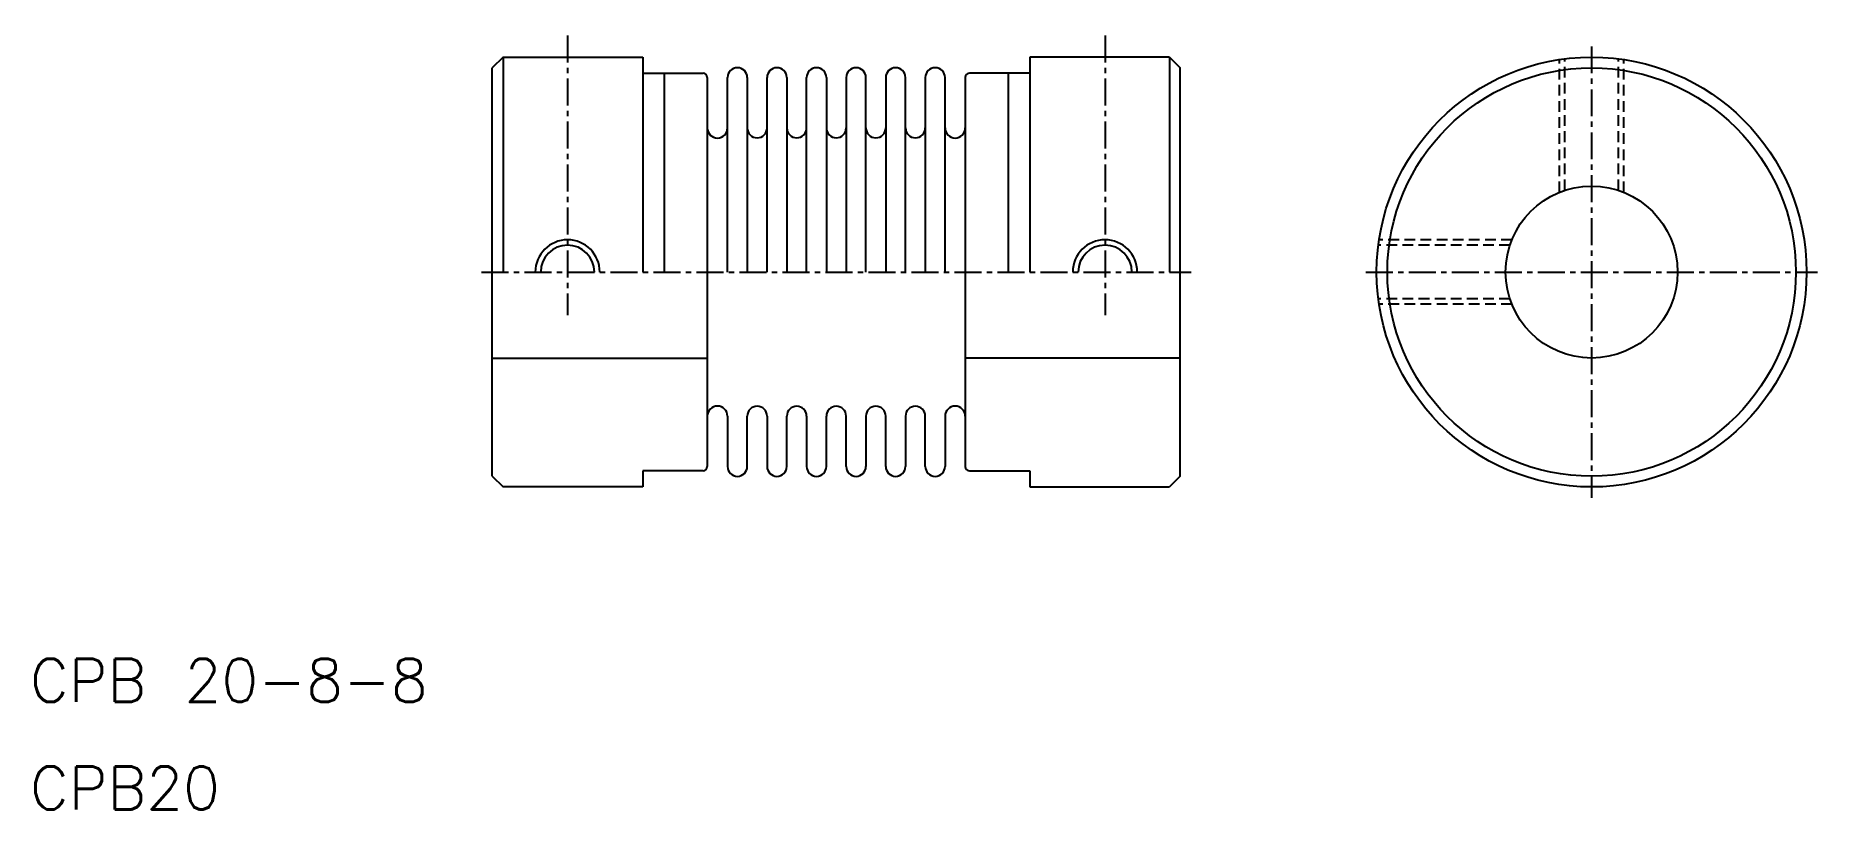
# Model space of a CAD drawing. Extents: x 5.3 to 88.1, y 5 to 41.
import ezdxf

# ---------------------------------------------------------------- set-up
doc = ezdxf.new("R2010")
doc.units = 0
doc.linetypes.add('CENTER', pattern=[2, 1.25, -0.25, 0.25, -0.25])
doc.linetypes.add('DASHED', pattern=[0.75, 0.5, -0.25])
doc.layers.get('0').update_dxf_attribs({"linetype": 'CONTINUOUS'})
doc.layers.add('CENTER', color=1, linetype='CENTER')
doc.styles.get("Standard").update_dxf_attribs({"font": 'txt', "bigfont": 'BIGFONT'})

msp = doc.modelspace()

# ---------------------------------------------------------------- linework, layer by layer
at = {"color": 7, "linetype": 'CONTINUOUS'}
for p, q in [((27, 40), (26.5, 39.5)), ((27, 40), (27, 30)), ((27, 40), (33.5, 40)), ((33.5, 40), (33.5, 39.25)), ((58, 40), (51.5, 40)), ((51.5, 40), (51.5, 39.25)), ((58, 40), (58, 30)), ((58, 40), (58.5, 39.5)), ((26.5, 20.5), (26.5, 39.5)), ((33.5, 39.25), (36.3, 39.25)), ((33.5, 39.25), (33.5, 30)), ((34.5, 39.25), (34.5, 30)), ((36.5, 39.05), (36.5, 20.95)), ((37.44, 30), (37.44, 39.045)), ((38.36, 39.045), (38.36, 30)), ((39.28, 30), (39.28, 39.045)), ((40.2, 39.045), (40.2, 30)), ((41.12, 30), (41.12, 39.045)), ((42.04, 39.045), (42.04, 30)), ((42.96, 39.045), (42.96, 30)), ((43.88, 30), (43.88, 39.045)), ((44.8, 39.045), (44.8, 30)), ((45.72, 30), (45.72, 39.045)), ((46.64, 39.045), (46.64, 30)), ((47.56, 30), (47.56, 39.045)), ((48.5, 39.05), (48.5, 20.95)), ((51.5, 39.25), (48.7, 39.25)), ((50.5, 39.25), (50.5, 30)), ((51.5, 39.25), (51.5, 30)), ((58.5, 20.5), (58.5, 39.5)), ((36.5, 34.525), (36.5, 34.525)), ((36.5, 30), (36.5, 30)), ((26.5, 26), (36.5, 26)), ((58.5, 26), (48.5, 26)), ((37.44, 23.295), (37.44, 20.955)), ((38.36, 20.955), (38.36, 23.295)), ((39.28, 23.295), (39.28, 20.955)), ((40.2, 20.955), (40.2, 23.295)), ((41.12, 23.295), (41.12, 20.955)), ((42.04, 20.955), (42.04, 23.295)), ((42.96, 20.955), (42.96, 23.295)), ((43.88, 23.295), (43.88, 20.955)), ((44.8, 20.955), (44.8, 23.295)), ((45.72, 23.295), (45.72, 20.955)), ((46.64, 20.955), (46.64, 23.295)), ((47.56, 23.295), (47.56, 20.955)), ((36.3, 20.75), (33.5, 20.75)), ((33.5, 20.75), (33.5, 20)), ((48.7, 20.75), (51.5, 20.75)), ((51.5, 20.75), (51.5, 20)), ((26.5, 20.5), (27, 20)), ((33.5, 20), (27, 20)), ((51.5, 20), (58, 20)), ((58.5, 20.5), (58, 20))]:
    msp.add_line(p, q, dxfattribs=at)
at = {"color": 3, "linetype": 'DASHED'}
for p, q in [((76.135, 33.708), (76.135, 39.887)), ((76.385, 33.8), (76.385, 39.922)), ((78.885, 33.8), (78.885, 39.922)), ((79.135, 33.708), (79.135, 39.887)), ((73.927, 31.5), (67.748, 31.5)), ((73.836, 31.25), (67.714, 31.25)), ((73.836, 28.75), (67.714, 28.75)), ((73.927, 28.5), (67.748, 28.5))]:
    msp.add_line(p, q, dxfattribs=at)
at = {"color": 7, "linetype": 'CONTINUOUS'}
for radius in [10, 9.5, 4]:
    msp.add_circle((77.635, 30), radius, dxfattribs=at)
for centre, radius, start, end in [((36.3, 39.05), 0.2, 0, 90), ((37.9, 39.045), 0.46, 0, 180), ((39.74, 39.045), 0.46, 0, 180), ((41.58, 39.045), 0.46, 0, 180), ((43.42, 39.045), 0.46, 0, 180), ((45.26, 39.045), 0.46, 0, 180), ((47.1, 39.045), 0.46, 0, 180), ((48.7, 39.05), 0.2, 90, 180), ((36.97, 36.705), 0.47, 180, 0), ((38.82, 36.705), 0.46, 180, 0), ((40.66, 36.705), 0.46, 180, 0), ((42.5, 36.705), 0.46, 180, 0), ((44.34, 36.705), 0.46, 180, 0), ((46.18, 36.705), 0.46, 180, 0), ((48.03, 36.705), 0.47, 180, 0), ((30, 30), 1.25, 0, 180), ((55, 30), 1.25, 0, 180), ((36.97, 23.295), 0.47, 0, 180), ((38.82, 23.295), 0.46, 0, 180), ((40.66, 23.295), 0.46, 0, 180), ((42.5, 23.295), 0.46, 0, 180), ((44.34, 23.295), 0.46, 0, 180), ((46.18, 23.295), 0.46, 0, 180), ((48.03, 23.295), 0.47, 0, 180), ((36.3, 20.95), 0.2, 270, 0), ((37.9, 20.955), 0.46, 180, 0), ((39.74, 20.955), 0.46, 180, 0), ((41.58, 20.955), 0.46, 180, 0), ((43.42, 20.955), 0.46, 180, 0), ((45.26, 20.955), 0.46, 180, 0), ((47.1, 20.955), 0.46, 180, 0), ((48.7, 20.95), 0.2, 180, 270)]:
    msp.add_arc(centre, radius, start, end, dxfattribs=at)
at = {"color": 3, "linetype": 'CONTINUOUS'}
for centre in [(30, 30), (55, 30)]:
    msp.add_arc(centre, 1.5, 0, 180, dxfattribs=at)
at = {"layer": 'CENTER', "color": 1, "linetype": 'CENTER'}
for p, q in [((30, 41), (30, 28)), ((55, 41), (55, 28)), ((77.635, 40.5), (77.635, 19.5)), ((26, 30), (59, 30)), ((67.135, 30), (88.135, 30))]:
    msp.add_line(p, q, dxfattribs=at)

# ---------------------------------------------------------------- texts
at = {"color": 7, "linetype": 'CONTINUOUS'}
for s, p in [('CPB 20-8-8', (5, 10)), ('CPB20', (5, 5))]:
    msp.add_text(s, height=2, dxfattribs=at).set_placement(p)

doc.saveas('drawing.dxf')
